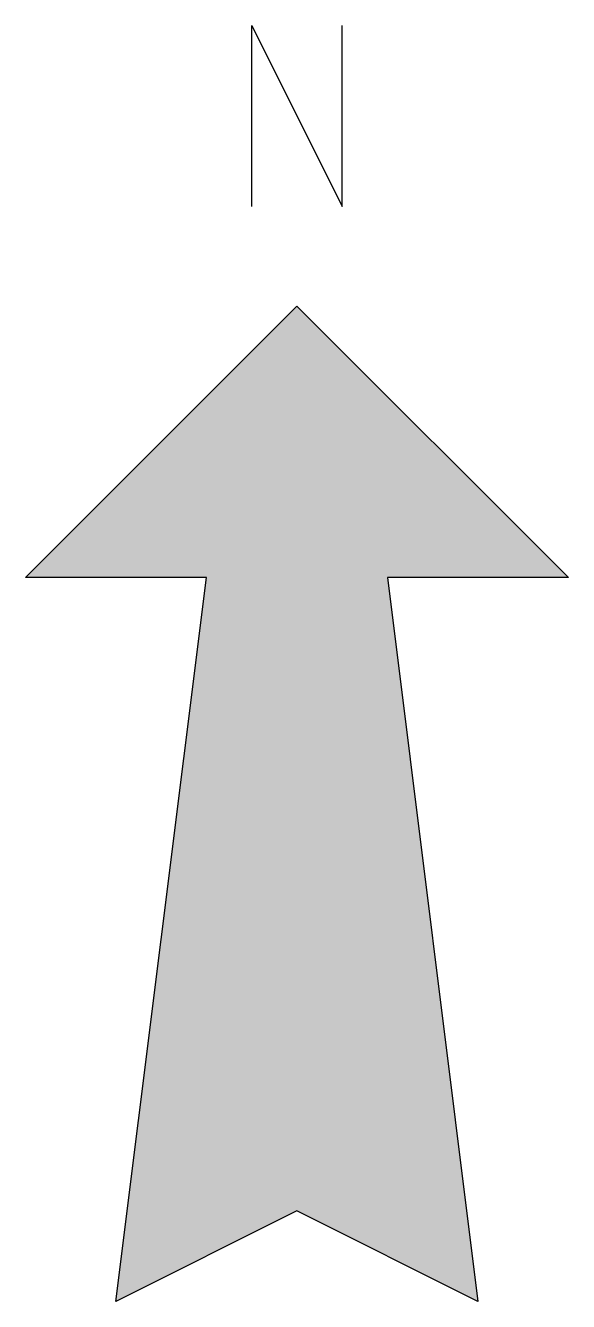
# Model space of a CAD drawing. Header units: millimetres. Extents: x 1153.91 to 1154.51, y -1333.05 to -1331.64.
import ezdxf

# ---------------------------------------------------------------- set-up
doc = ezdxf.new("R2010")
doc.units = ezdxf.units.MM
doc.header["$LTSCALE"] = 10
doc.layers.add('Símbolos_Gráficos', color=1, linetype='Continuous')

msp = doc.modelspace()

# ---------------------------------------------------------------- hatches: boundary and pattern name
at = {"layer": 'Símbolos_Gráficos'}
msp.add_hatch(color=254, dxfattribs=at).paths.add_polyline_path([(1154.3094, -1332.246), (1154.5094, -1332.246), (1154.2094, -1331.946), (1153.9094, -1332.246), (1154.1094, -1332.246), (1154.0094, -1333.046), (1154.2094, -1332.946), (1154.4094, -1333.046)])

# ---------------------------------------------------------------- linework, layer by layer
at = {"layer": 'Símbolos_Gráficos', "color": 5}
for p, q in [((1154.1594, -1331.836), (1154.1594, -1331.636)), ((1154.1594, -1331.636), (1154.2594, -1331.836)), ((1154.2594, -1331.836), (1154.2594, -1331.636))]:
    msp.add_line(p, q, dxfattribs=at)
at = {"layer": 'Símbolos_Gráficos', "color": 4}
for p, q in [((1153.9094, -1332.246), (1154.2094, -1331.946)), ((1154.2094, -1331.946), (1154.5094, -1332.246)), ((1154.1094, -1332.246), (1153.9094, -1332.246)), ((1154.0094, -1333.046), (1154.1094, -1332.246)), ((1154.5094, -1332.246), (1154.3094, -1332.246)), ((1154.3094, -1332.246), (1154.4094, -1333.046)), ((1154.2094, -1332.946), (1154.0094, -1333.046)), ((1154.4094, -1333.046), (1154.2094, -1332.946)), ((1154.0094, -1333.046), (1154.0094, -1333.046)), ((1154.0094, -1333.046), (1154.0094, -1333.046))]:
    msp.add_line(p, q, dxfattribs=at)

doc.saveas('drawing.dxf')
